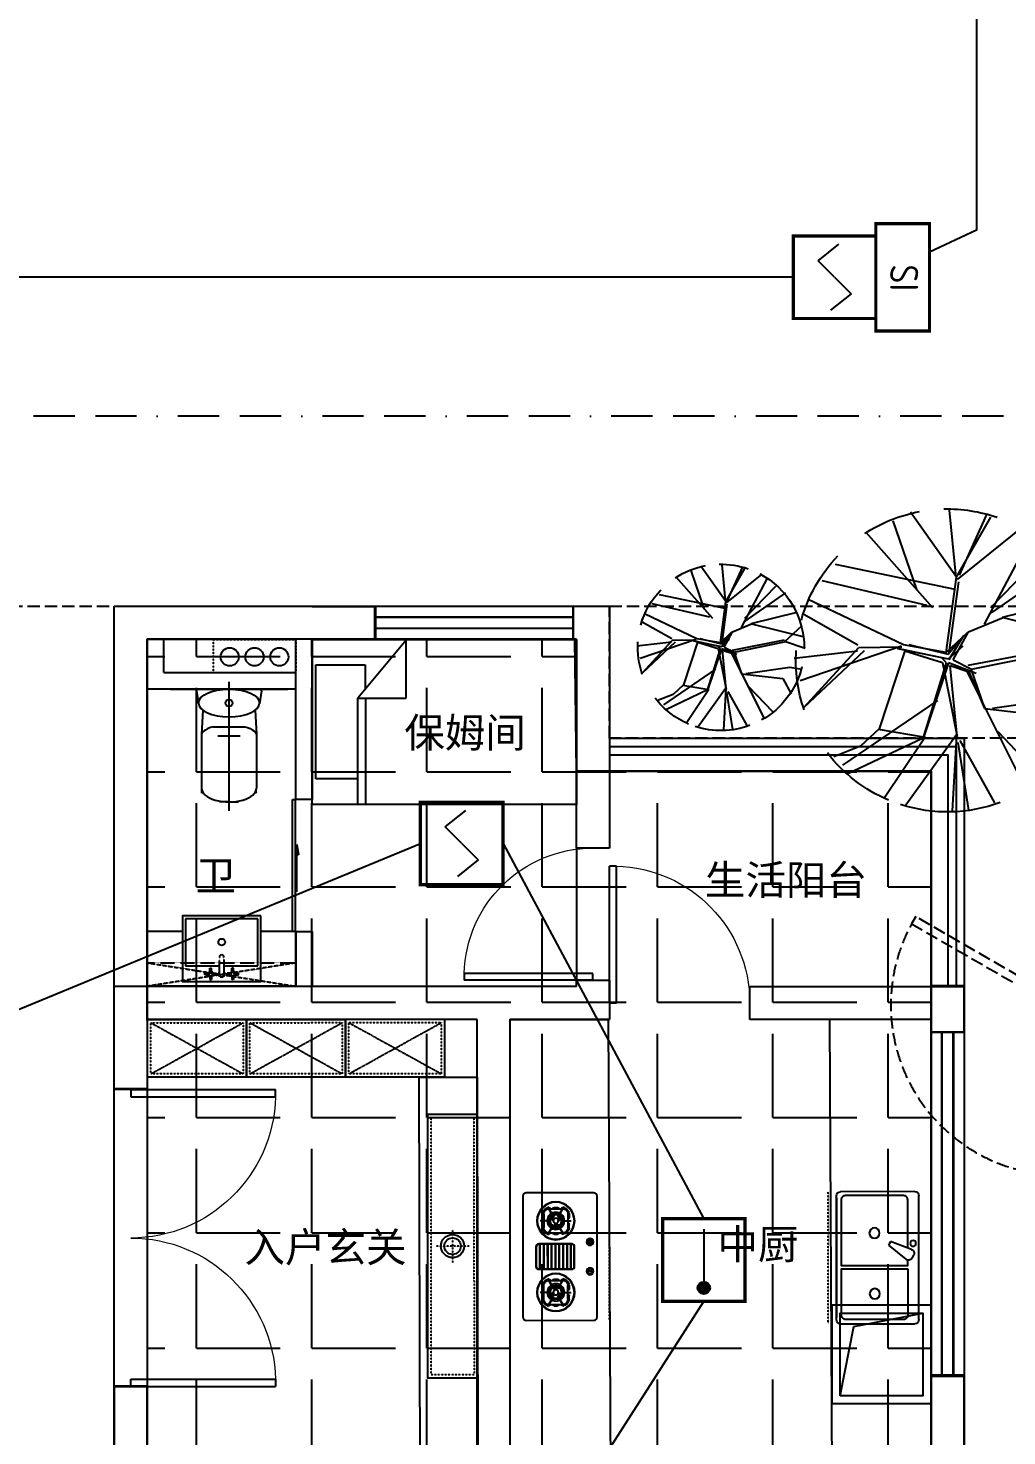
# Model space of a CAD drawing. Extents: x -284868 to 304789, y -137694 to 137894.
# Drawn here: x 195817 to 201746, y -20970 to -12440 of the extents above; entities that cross this region are included whole.
import ezdxf
from ezdxf.enums import TextEntityAlignment as Align

# ---------------------------------------------------------------- set-up
doc = ezdxf.new("R2010")
doc.units = 0
for name, pattern in [('AX-COMP-140B（200）$0$1#comfort_plan$0$DASH', [0.35, 0.25, -0.1]), ('AX-COMP-140B（200）$0$DASH', [0.35, 0.25, -0.1]), ('AX-CORE160-Fur$0$DASH', [0.35, 0.25, -0.1]), ('BORDER2', [0.875, 0.25, -0.125, 0.25, -0.125, 0, -0.125]), ('DASH', [0.35, 0.25, -0.1])]:
    doc.linetypes.add(name, pattern=pattern)
doc.layers.get('0').update_dxf_attribs({"linetype": 'CONTINUOUS'})
for name, color, linetype in [('0-墙', 4, 'CONTINUOUS'), ('0-底图', 251, 'CONTINUOUS'), ('0-窗', 11, 'CONTINUOUS'), ('0-非设计区域', 251, 'CONTINUOUS'), ('E-FIRE-CIRC', 120, 'CONTINUOUS'), ('EQUIP-消防', 3, 'CONTINUOUS'), ('EQUIP-隔离模块', 241, 'CONTINUOUS'), ('P-平面家具', 3, 'CONTINUOUS'), ('P-平面栏杆', 3, 'CONTINUOUS'), ('P-平面植物', 251, 'CONTINUOUS'), ('P-门扇', 6, 'CONTINUOUS'), ('WIRE-电话插孔', 120, 'BORDER2')]:
    doc.layers.add(name, color=color, linetype=linetype)
doc.styles.add('_TCH_DYN', font='')
doc.styles.add('AX-COMP-140B（200）$0$zz-0', font='')
doc.styles.get("Standard").update_dxf_attribs({"font": 'GBENOR', "bigfont": 'GBCBIG'})
doc.styles.get('_TCH_DYN').set_extended_font_data('SimSun')
doc.styles.get('AX-COMP-140B（200）$0$zz-0').set_extended_font_data('SimHei')

# ---------------------------------------------------------------- blocks, each defined once
blk = doc.blocks.new('*U154')
for p, q in [((-600, 280), (350, 280)), ((-600, 280), (-600, -70)), ((350, 280), (350, -70)), ((-200.4, 205.9), (-231.6, 205.9)), ((-231.6, 205.9), (-231.6, 195.9)), ((-200.4, 195.9), (-231.6, 195.9)), ((-200.4, 205.9), (-200.4, 237.1)), ((-200.4, 237.1), (-190.4, 237.1)), ((-200.4, 195.9), (-200.4, 164.6)), ((-190.4, 205.9), (-190.4, 237.1)), ((-190.4, 205.9), (-159.1, 205.9)), ((-190.4, 195.9), (-159.1, 195.9)), ((-190.4, 195.9), (-190.4, 164.6)), ((-159.1, 205.9), (-159.1, 195.9)), ((-59.6, 205.9), (-90.9, 205.9)), ((-90.9, 205.9), (-90.9, 195.9)), ((-59.6, 195.9), (-90.9, 195.9)), ((-59.6, 205.9), (-59.6, 237.1)), ((-49.6, 237.1), (-59.6, 237.1)), ((-59.6, 195.9), (-59.6, 164.6)), ((-49.6, 205.9), (-49.6, 237.1)), ((-49.6, 205.9), (-18.4, 205.9)), ((-49.6, 195.9), (-18.4, 195.9)), ((-49.6, 195.9), (-49.6, 164.6)), ((-18.4, 205.9), (-18.4, 195.9)), ((-139.6, 150), (-355, 150)), ((-355, 150), (-355, -150)), ((-200.4, 164.6), (-190.4, 164.6)), ((105, 150), (-110.4, 150)), ((-49.6, 164.6), (-59.6, 164.6)), ((105, -150), (105, 150)), ((-600, -70), (-375, -70)), ((125, -70), (350, -70)), ((-355, -150), (105, -150))]:
    blk.add_line(p, q)
at = {"linetype": 'AX-COMP-140B（200）$0$1#comfort_plan$0$DASH'}
for p, q in [((350, 130), (-599.9, 280)), ((-599.9, 130), (350, 280)), ((350, 130), (-599.9, 130))]:
    blk.add_line(p, q, dxfattribs=at)
at = {"linetype": 'AX-COMP-140B（200）$0$DASH'}
for p, q in [((-139.4, 95.9), (-139.4, 205.2)), ((-110.6, 205.2), (-110.6, 95.9))]:
    blk.add_line(p, q, dxfattribs=at)
blk.add_lwpolyline([(-375, -170), (125, -170), (125, 250), (-375, 250)], close=True)
blk.add_circle((-125, -2.4), 21.4)
for centre, start, end in [((-195.4, 200.9), 107.00272, 162.99728), ((-195.4, 200.9), 197.00272, 252.99728), ((-195.4, 200.9), 17.00272, 72.99728), ((-195.4, 200.9), 287.00272, 342.99728), ((-54.6, 200.9), 107.00272, 162.99728), ((-54.6, 200.9), 197.00272, 252.99728), ((-54.6, 200.9), 17.00272, 72.99728), ((-54.6, 200.9), 287.00272, 342.99728)]:
    blk.add_arc(centre, 17.1, start, end, dxfattribs=at)
for centre, radius, start, end in [((-125, 200.9), 20, 315.95732, 224.04268), ((-125, 205.2), 14.4, 0, 180), ((-125, 94.3), 14.5, 173.57398, 6.42602)]:
    blk.add_arc(centre, radius, start, end)
blk = doc.blocks.new('SERGSERGSERG')
for points in [[(0, -600), (0, 0), (600, 0), (600, -600)], [(50, -550), (50, -50), (550, -50), (550, -550)]]:
    blk.add_lwpolyline(points, close=True)
blk.add_lwpolyline([(50, -550), (132.9, -130), (550, -50)])
blk = doc.blocks.new('1110000110023AX-COMP-140B（200）$0$111110111022110811071652CDX卫生间立管047060')
at = {"linetype": 'AX-COMP-140B（200）$0$1#comfort_plan$0$DASH', "ltscale": 0.2}
for p, q in [((-250, 105), (250, 105)), ((-250, 105), (-250, -95)), ((250, 105), (250, -95)), ((-250, -95), (250, -95))]:
    blk.add_line(p, q, dxfattribs=at)
for centre in [(-150, 0), (0, 0), (150, 0)]:
    blk.add_circle(centre, 55)
blk = doc.blocks.new('*U316')
for p, q in [((600, 80), (600, 280)), ((700, -20), (700, 280)), ((600, 80), (-200, 80)), ((-200, -20), (700, -20))]:
    blk.add_line(p, q)
at = {"extrusion": (0, 0, -1), "zscale": -1}
blk.add_blockref('1110000110023AX-COMP-140B（200）$0$111110111022110811071652CDX卫生间立管047060', (-50, 175), dxfattribs=at)
blk = doc.blocks.new('*U160')
for p, q in [((-375, 280), (375, 280)), ((-175, -351.2), (-175, -384.6)), ((0, -440), (-59.9, -440)), ((0, -440), (59.9, -440))]:
    blk.add_line(p, q)
at = {"ltscale": 10}
for p, q in [((-197.6, 280), (197.6, 280)), ((0, 327), (0, -496.5)), ((-208, 268.7), (-194.2, 185.4)), ((208, 268.7), (194.2, 185.4)), ((-166, 144.9), (-175, -10.6)), ((166, 144.9), (175, -10.6)), ((-100.2, 39.7), (100.2, 39.7)), ((0, 25.9), (0, -63.5)), ((-175, -12), (-175, -351.2)), ((-71.7, -18.8), (71.7, -18.8)), ((-43.6, -18.8), (43.6, -18.8)), ((175, -12), (175, -351.2))]:
    blk.add_line(p, q, dxfattribs=at)
for points in [[(-175, -384.6, 10, 0, 0), (-175, -296.7, 10, 10, 0)], [(175, -384.6, 10, 0, 0), (175, -296.7, 10, 10, 0)]]:
    blk.add_lwpolyline(points, format="xyseb")
blk.add_circle((0, 191.2), 22.8, dxfattribs=at)
for centre, start, end in [((-197.6, 269.5), 90, 184.88863), ((197.6, 269.5), 355.11137, 90)]:
    blk.add_arc(centre, 10.4, start, end, dxfattribs=at)
at = {"ltscale": 10, "extrusion": (0, 0, -1)}
for centre, major_axis, ratio, start_param, end_param in [((0, 191.2), (194.6, 0), 0.456392, 3.141593, 6.283185), ((0.7, -11.9), (-174.9, 3.2), 0.369842, 2.169272, 3.218057)]:
    blk.add_ellipse(centre, major_axis=major_axis, ratio=ratio, start_param=start_param, end_param=end_param, dxfattribs=at)
at = {"ltscale": 10}
for centre, major_axis, ratio, start_param, end_param in [((0, 191.2), (194.6, 0), 0.456392, 3.141593, 6.283185), ((-0.7, -11.9), (174.9, 3.2), 0.369842, 2.169272, 3.218057), ((0, -351.2), (-175, 0), 0.507463, 0, 3.141593)]:
    blk.add_ellipse(centre, major_axis=major_axis, ratio=ratio, start_param=start_param, end_param=end_param, dxfattribs=at)
blk = doc.blocks.new('*U169')
at = {"linetype": 'AX-CORE160-Fur$0$DASH', "ltscale": 0.2}
for p, q in [((20, -330), (580, -20)), ((20, -20), (580, -330)), ((620, -330), (1180, -20)), ((620, -20), (1180, -330)), ((1220, -330), (1780, -20)), ((1220, -20), (1780, -330))]:
    blk.add_line(p, q, dxfattribs=at)
for points in [[(0, 0), (600, 0), (600, -350), (0, -350)], [(600, 0), (1200, 0), (1200, -350), (600, -350)], [(1200, 0), (1800, 0), (1800, -350), (1200, -350)]]:
    blk.add_lwpolyline(points, close=True)
for points in [[(20, -20), (580, -20), (580, -330), (20, -330)], [(620, -20), (1180, -20), (1180, -330), (620, -330)], [(1220, -20), (1780, -20), (1780, -330), (1220, -330)]]:
    blk.add_lwpolyline(points, close=True, dxfattribs=at)
blk = doc.blocks.new('*U170')
blk.add_lwpolyline([(0, 0), (1600, 0), (1600, -300), (0, -300)], close=True)
at = {"linetype": 'AX-CORE160-Fur$0$DASH', "ltscale": 0.2}
blk.add_lwpolyline([(20, -20), (1580, -20), (1580, -280), (20, -280)], close=True, dxfattribs=at)
at = {"linetype": 'AX-CORE160-Fur$0$DASH', "ltscale": 0.1}
for points in [[(800, -50), (800, -250)], [(700, -150), (900, -150)], [(700, -150), (900, -150)]]:
    blk.add_lwpolyline(points, dxfattribs=at)
for radius in [70, 50]:
    blk.add_circle((800, -150), radius)
blk = doc.blocks.new('AX-COMP-140B（200）$0$111110111022110811071652CDX双盆洗菜盆')
for p, q in [((-400, 75), (-400, 525)), ((-375, 550), (375, 550)), ((14.3, 518.1), (-3.1, 508)), ((400, 525), (400, 75)), ((75.9, 366.3), (-9.9, 470.6)), ((50.2, 505.2), (97.5, 378.8)), ((97.5, 378.8), (75.9, 366.3)), ((-375, 50), (375, 50)), ((362.6, 50), (-362.6, 50))]:
    blk.add_line(p, q)
at = {"linetype": 'AX-COMP-140B（200）$0$DASH', "ltscale": 0.3}
blk.add_line((-400, 0), (400, 0), dxfattribs=at)
blk.add_lwpolyline([(-67.6, 482.3), (-349.4, 482.3, 0.414214), (-374.4, 457.3), (-374.4, 106.2, 0.414214), (-349.4, 81.2), (-67.6, 81.2)], format="xyb", close=True)
blk.add_lwpolyline([(58.7, 482.3), (351.1, 482.3, -0.414214), (376.1, 457.3), (376.1, 104.4, -0.414214), (351.1, 79.4), (-47.2, 79.4), (-47.2, 482.3), (-15.3, 482.3)], format="xyb")
for centre, radius in [((86.7, 514.7), 17.5), ((-218.9, 282.7), 31.2), ((149.2, 280.9), 31.2)]:
    blk.add_circle(centre, radius)
for centre, start, end in [((-375, 525), 90, 180), ((26.8, 496.5), 20.53768, 120), ((375, 525), 0, 90), ((9.4, 486.4), 120, 219.46232), ((-375, 75), 180, 270), ((375, 75), 270, 0)]:
    blk.add_arc(centre, 25, start, end)
blk = doc.blocks.new('*U130')
blk.add_blockref('AX-COMP-140B（200）$0$111110111022110811071652CDX双盆洗菜盆', (0, -525))
blk = doc.blocks.new('AX-COMP-140B（200）$0$111110111022110811071652CDX双头炉灶')
for points in [[(-107.6, 120.2, 1), (-107.6, 117.2, 1)], [(-100.7, 131.7, 1), (-103.7, 131.7, 1)], [(102.2, 133.3, 1), (102.2, 130.2, 1)], [(109.2, 118.7, 1), (106.1, 118.7, 1)]]:
    blk.add_hatch(color=256).paths.add_polyline_path(points)
for p, q in [((-302.8, 375.2), (-238.7, 338.1)), ((-243.2, 340.8), (-298.2, 372.6)), ((-290, 367.3), (-290, 283.9)), ((-258.7, 405.9), (-258.7, 405.9)), ((-258.7, 405.9), (-239.4, 405.9)), ((-258.7, 398.6), (-175.3, 398.6)), ((-238.7, 348.6), (-226, 355.9)), ((-229.5, 335), (-238.7, 348.6)), ((-224.8, 339.2), (-232.4, 352.3)), ((-218.8, 341.2), (-226, 355.9)), ((-217, 355.9), (-217, 419.5)), ((-131.2, 375.2), (-195.3, 338.1)), ((-175.3, 405.9), (-194.6, 405.9)), ((-190.8, 340.8), (-135.7, 372.6)), ((-144, 367.3), (-144, 283.9)), ((-74.5, 423.9), (74.5, 423.9)), ((-74.5, 421.8), (74.5, 421.8)), ((-74.5, 400.5), (74.5, 400.5)), ((-74.5, 398.3), (74.5, 398.3)), ((-74.5, 377), (74.5, 377)), ((-74.5, 374.9), (74.5, 374.9)), ((-74.5, 353.6), (74.5, 353.6)), ((-74.5, 351.5), (74.5, 351.5)), ((131.2, 375.2), (195.3, 338.1)), ((190.8, 340.8), (135.7, 372.6)), ((144, 367.3), (144, 283.9)), ((175.3, 405.9), (194.6, 405.9)), ((258.7, 398.6), (175.3, 398.6)), ((217, 355.9), (217, 419.5)), ((218.8, 341.2), (226, 355.9)), ((224.8, 339.2), (232.4, 352.3)), ((238.7, 348.6), (226, 355.9)), ((229.5, 335), (238.7, 348.6)), ((302.8, 375.2), (238.7, 338.1)), ((258.7, 405.9), (239.4, 405.9)), ((243.2, 340.8), (298.2, 372.6)), ((258.7, 405.9), (258.7, 405.9)), ((290, 367.3), (290, 283.9)), ((-302.8, 276.1), (-238.7, 313.1)), ((-243.2, 310.5), (-298.2, 278.7)), ((-297.3, 335.5), (-297.3, 315.7)), ((-229.5, 316.3), (-238.7, 302.7)), ((-226, 295.4), (-238.7, 302.7)), ((-224.8, 312.1), (-232.4, 299)), ((-218.8, 310.1), (-226, 295.4)), ((-217, 295.4), (-217, 231.8)), ((-202.6, 331.8), (-186.2, 332.9)), ((-202.6, 319.4), (-186.2, 318.3)), ((-201.3, 325.6), (-186.2, 325.6)), ((-131.2, 276.1), (-195.3, 313.1)), ((-190.8, 310.5), (-135.7, 278.7)), ((-186.2, 332.9), (-186.2, 318.3)), ((-136.7, 335.5), (-136.7, 315.7)), ((-74.5, 330.2), (74.5, 330.2)), ((-74.5, 328), (74.5, 328)), ((-74.5, 306.7), (74.5, 306.7)), ((-74.5, 304.6), (74.5, 304.6)), ((-74.5, 283.3), (74.5, 283.3)), ((-74.5, 281.1), (74.5, 281.1)), ((-74.5, 259.8), (74.5, 259.8)), ((-74.5, 257.7), (74.5, 257.7)), ((131.2, 276.1), (195.3, 313.1)), ((190.8, 310.5), (135.7, 278.7)), ((136.7, 335.5), (136.7, 315.7)), ((186.2, 332.9), (186.2, 318.3)), ((202.6, 331.8), (186.2, 332.9)), ((201.3, 325.6), (186.2, 325.6)), ((202.6, 319.4), (186.2, 318.3)), ((217, 295.4), (217, 231.8)), ((218.8, 310.1), (226, 295.4)), ((224.8, 312.1), (232.4, 299)), ((226, 295.4), (238.7, 302.7)), ((229.5, 316.3), (238.7, 302.7)), ((302.8, 276.1), (238.7, 313.1)), ((243.2, 310.5), (298.2, 278.7)), ((297.3, 335.5), (297.3, 315.7)), ((-258.7, 252.7), (-175.3, 252.7)), ((-258.7, 245.4), (-239.4, 245.4)), ((-175.3, 245.4), (-194.6, 245.4)), ((-175.3, 245.4), (-175.3, 245.4)), ((-74.5, 236.4), (74.5, 236.4)), ((-74.5, 234.3), (74.5, 234.3)), ((258.7, 252.7), (175.3, 252.7)), ((175.3, 245.4), (175.3, 245.4)), ((175.3, 245.4), (194.6, 245.4)), ((258.7, 245.4), (239.4, 245.4))]:
    blk.add_line(p, q)
at = {"linetype": 'AX-COMP-140B（200）$0$DASH', "ltscale": 0.3}
blk.add_line((386.2, 0), (-386.2, 0), dxfattribs=at)
for points in [[(-365.4, 75, -0.414214), (-386.2, 95.9), (-386.2, 504.1, -0.414214), (-365.4, 525), (365.4, 525, -0.414214), (386.2, 504.1), (386.2, 95.9, -0.414214), (365.4, 75)], [(-76.6, 429.4, -0.414214), (-59.5, 446.4), (59.5, 446.4, -0.414214), (76.6, 429.4), (76.6, 228.8, -0.414214), (59.5, 211.7), (-59.5, 211.7, -0.414214), (-76.6, 228.8)], [(-74.5, 429.4, -0.414214), (-59.5, 444.3), (59.5, 444.3, -0.414214), (74.5, 429.4), (74.5, 228.8, -0.414214), (59.5, 213.9), (-59.5, 213.9, -0.414214), (-74.5, 228.8)], [(-91.3, 101.2), (-91.3, 136.1, -1), (-87, 136.1), (-87, 101.2, -1)], [(91.3, 101.2), (91.3, 136.1, 1), (87, 136.1), (87, 101.2, 1)]]:
    blk.add_lwpolyline(points, format="xyb", close=True)
at = {"const_width": 1.04}
for points in [[(-243.2, 340.8), (-298.2, 372.6)], [(-217, 355.9), (-217, 419.5)], [(-190.8, 340.8), (-135.7, 372.6)], [(190.8, 340.8), (135.7, 372.6)], [(217, 355.9), (217, 419.5)], [(243.2, 340.8), (298.2, 372.6)], [(-243.2, 310.5), (-298.2, 278.7)], [(-217, 295.4), (-217, 231.8)], [(-190.8, 310.5), (-135.7, 278.7)], [(190.8, 310.5), (135.7, 278.7)], [(217, 295.4), (217, 231.8)], [(243.2, 310.5), (298.2, 278.7)]]:
    blk.add_lwpolyline(points, dxfattribs=at)
for points in [[(-217, 341.3, -1), (-217, 310, -1), (-217, 341.3, -1)], [(217, 341.3, 1), (217, 310, 1), (217, 341.3, 1)]]:
    blk.add_lwpolyline(points, format="xyb", dxfattribs=at)
for centre, radius in [((-217, 325.6), 114.5), ((-217, 325.6), 112.3), ((217, 325.6), 114.5), ((217, 325.6), 112.3), ((-217, 325.6), 52.1), ((-217, 325.6), 41.7), ((-217, 325.6), 38.6), ((-217, 325.6), 35.4), ((-217, 325.6), 15.6), ((217, 325.6), 52.1), ((217, 325.6), 41.7), ((217, 325.6), 38.6), ((217, 325.6), 35.4), ((217, 325.6), 15.6), ((-89.1, 118.7), 20.6), ((-107.6, 118.7), 1.53), ((-102.2, 131.7), 1.53), ((89.1, 118.7), 20.6), ((102.2, 131.7), 1.53), ((107.6, 118.7), 1.53)]:
    blk.add_circle(centre, radius)
for centre, radius, start, end in [((-258.7, 367.3), 38.6, 90, 180), ((-284.9, 369.5), 12.6, 189.66757, 246.08239), ((-287.9, 335.8), 9.33, 102.56398, 181.68605), ((-258.7, 367.3), 31.3, 90, 180), ((-239.1, 396.6), 9.33, 12.56398, 91.68605), ((-224.3, 338.2), 17.8, 95.73063, 144.26937), ((-194.8, 396.6), 9.33, 88.31395, 167.43602), ((-175.3, 367.3), 38.6, 0, 90), ((-175.3, 367.3), 31.3, 0, 90), ((-149.1, 369.5), 12.6, 293.91761, 350.33243), ((-146, 335.8), 9.33, 358.31395, 77.43602), ((175.3, 367.3), 38.6, 90, 180), ((149.1, 369.5), 12.6, 189.66757, 246.08239), ((146, 335.8), 9.33, 102.56398, 181.68605), ((175.3, 367.3), 31.3, 90, 180), ((194.8, 396.6), 9.33, 12.56398, 91.68605), ((224.3, 338.2), 17.8, 35.73063, 84.26937), ((239.1, 396.6), 9.33, 88.31395, 167.43602), ((258.7, 367.3), 38.6, 0, 90), ((258.7, 367.3), 31.3, 0, 90), ((284.9, 369.5), 12.6, 293.91761, 350.33243), ((287.9, 335.8), 9.33, 358.31395, 77.43602), ((-287.9, 315.5), 9.33, 178.31395, 257.43602), ((-284.9, 281.8), 12.6, 113.91761, 170.33243), ((-258.7, 283.9), 38.6, 180, 270), ((-258.7, 283.9), 31.3, 180, 270), ((-224.3, 313), 17.8, 215.73063, 264.26937), ((-202.4, 325.6), 17.8, 335.73063, 24.26937), ((-175.3, 283.9), 31.3, 270, 0), ((-175.3, 283.9), 38.6, 270, 0), ((-146, 315.5), 9.33, 282.56398, 1.68605), ((-149.1, 281.8), 12.6, 9.66757, 66.08239), ((146, 315.5), 9.33, 178.31395, 257.43602), ((149.1, 281.8), 12.6, 113.91761, 170.33243), ((175.3, 283.9), 38.6, 180, 270), ((175.3, 283.9), 31.3, 180, 270), ((202.4, 325.6), 17.8, 155.73063, 204.26937), ((224.3, 313), 17.8, 275.73063, 324.26937), ((258.7, 283.9), 31.3, 270, 0), ((258.7, 283.9), 38.6, 270, 0), ((287.9, 315.5), 9.33, 282.56398, 1.68605), ((284.9, 281.8), 12.6, 9.66757, 66.08239), ((-239.1, 254.7), 9.33, 268.31395, 347.43602), ((-194.8, 254.7), 9.33, 192.56398, 271.68605), ((194.8, 254.7), 9.33, 268.31395, 347.43602), ((239.1, 254.7), 9.33, 192.56398, 271.68605), ((-89.1, 118.7), 16.3, 97.49421, 262.50579), ((-89.1, 118.7), 16.3, 277.49421, 82.50579), ((89.1, 118.7), 16.3, 97.49421, 262.50579), ((89.1, 118.7), 16.3, 277.49421, 82.50579)]:
    blk.add_arc(centre, radius, start, end)
at = {"style": 'AX-COMP-140B（200）$0$zz-0', "flags": 9}
for tag in ['YSIZE', 'XSIZE']:
    blk.add_attdef(tag, (0, 525), '', height=0.533, dxfattribs=at)
blk = doc.blocks.new('*U128')
blk.add_blockref('AX-COMP-140B（200）$0$111110111022110811071652CDX双头炉灶', (0, -525))
blk = doc.blocks.new('$plan$00002359')
for p, q in [((156.9, -345.6), (156.9, -26.5)), ((157, -26.7), (846.1, -26.7)), ((846.1, -26.7), (846.1, -400)), ((0, -345.6), (645.1, -345.6)), ((645.1, -403.2), (0, -403.2)), ((995.9, -710.4), (645.1, -345.6)), ((645.1, -345.6), (645.1, -710.4)), ((846.1, -400), (697.4, -400)), ((645.1, -710.4), (995.9, -710.4))]:
    blk.add_line(p, q)
blk.add_lwpolyline([(1000, -2000), (0, -2000), (0, 0), (1000, 0)], close=True)
blk = doc.blocks.new('$WINLIB2D$00000001')
for points in [[(-0.5, 0.5), (-0.5, -0.5)], [(-0.5, 0.5), (0.5, 0.5)], [(0.5, -0.5), (0.5, 0.5)], [(0.5, 0.1667), (-0.5, 0.1667)], [(0.5, -0.1667), (-0.5, -0.1667)], [(-0.5, -0.5), (0.5, -0.5)]]:
    blk.add_lwpolyline(points)
blk = doc.blocks.new('$DorLib2D$00000129')
at = {"linetype": 'Continuous'}
for p, q in [((-0.5, 0.545), (-0.5, 0.687)), ((-0.5, 0.687), (0.5, 0.687)), ((0.5, 0.687), (0.5, 0.545)), ((0.5, 0.545), (-0.5, 0.545)), ((-0.5, 0.5), (-0.5, 0.545)), ((0.5, 0.5), (0.5, 0.545)), ((-0.2, 0.437), (0.158, 0.437)), ((0.08, 0.341), (0.08, 0.437)), ((0.158, 0.437), (0.08, 0.341))]:
    blk.add_line(p, q, dxfattribs=at)
blk = doc.blocks.new('$DorLib2D$00000001')
for p, q in [((0.45, 0.975), (0.5, 0.975)), ((0.45, 0), (0.45, 0.975)), ((0.5, 0), (0.5, 0.975)), ((0.5, 0), (0.45, 0))]:
    blk.add_line(p, q)
at = {"lineweight": 13}
blk.add_arc((0.475, 0), 0.975, 91.4693, 180, dxfattribs=at)
blk = doc.blocks.new('$DorLib2D$00000002')
for p, q in [((-0.5, 0), (-0.5, 0.4875)), ((-0.475, 0.4875), (-0.5, 0.4875)), ((-0.475, 0), (-0.475, 0.4875)), ((0.475, 0), (0.475, 0.4875)), ((0.475, 0.4875), (0.5, 0.4875)), ((0.5, 0), (0.5, 0.4875)), ((-0.5, 0), (-0.475, 0)), ((0.5, 0), (0.475, 0))]:
    blk.add_line(p, q)
at = {"lineweight": 13}
for centre, start, end in [((-0.4875, 0), 0, 88.5307), ((0.4875, 0), 91.4693, 180)]:
    blk.add_arc(centre, 0.4875, start, end, dxfattribs=at)
blk = doc.blocks.new('vrthr')
for p, q in [((213247.5, 282359.7), (212047.6, 282357.7)), ((212047.6, 279852.9), (212047.6, 282357.7)), ((213247.5, 282359.7), (213630.8, 282360.4)), ((213630.8, 282360.4), (213631.2, 282160.4)), ((214830.8, 282362.7), (215047.7, 282363.2)), ((214831.2, 282162.8), (214830.8, 282362.7)), ((215047.7, 282363.2), (215047.7, 280895.8)), ((213147.7, 282159.5), (212247.6, 282158.1)), ((212247.6, 279852.9), (212247.6, 282158.1)), ((213147.7, 281190.9), (213147.7, 282159.5)), ((213631.2, 282160.4), (213247.7, 282159.7)), ((213247.7, 282159.7), (213247.7, 281190.9)), ((214847.7, 282162.8), (214831.2, 282162.8)), ((214847.7, 280895.8), (214847.7, 282162.8)), ((213247.7, 281190.9), (213147.7, 281190.9)), ((215047.7, 280895.8), (214847.7, 280895.8)), ((213147.7, 280058.4), (213147.7, 280390.9)), ((213147.7, 280390.9), (213247.7, 280390.9)), ((213247.7, 280390.9), (213247.7, 280058.4)), ((214347.6, 280058.3), (212047.9, 280058.3)), ((212047.9, 279852.9), (212047.9, 280058.3)), ((213247.7, 280058.4), (213147.7, 280058.4)), ((214847.7, 280058.3), (214347.6, 280058.3)), ((214847.7, 280058.3), (214847.7, 280095.8)), ((214847.7, 280095.8), (215047.7, 280095.8)), ((215047.7, 280095.8), (215047.7, 280058.3)), ((215047.7, 280058.3), (215047.7, 279858.3)), ((215897.7, 279858.3), (215897.7, 280058.3)), ((215897.7, 280058.3), (217197.8, 280058.3)), ((214247.6, 279858.3), (212247.9, 279858.3)), ((212247.9, 279852.9), (212247.9, 279858.3)), ((214247.6, 277106.1), (214247.6, 279858.3)), ((214447.6, 276906.1), (214447.6, 279858.3)), ((214947.7, 279858.3), (214447.6, 279858.3)), ((215047.7, 279858.3), (214947.7, 279858.3)), ((216997.8, 279858.3), (215897.7, 279858.3)), ((212047.9, 279433.4), (212047.9, 279852.9)), ((212247.9, 279852.9), (212247.9, 279433.4)), ((212247.9, 279433.4), (212047.9, 279433.4)), ((212047.9, 277633.4, 0), (212047.9, 279433.4, 0)), ((212047.9, 277107.7), (212047.9, 277633.4)), ((212047.9, 277633.4), (212247.9, 277633.4)), ((212247.9, 277633.4), (212247.9, 277107.7))]:
    blk.add_line(p, q)
at = {"linetype": 'Continuous'}
for p, q in [((214847.7, 280895.8, 0), (214847.7, 280095.8, 0)), ((217197.8, 280058.3), (217197.8, 279778.6)), ((216997.8, 279778.6), (216997.8, 279858.3)), ((217197.8, 279778.6), (216997.8, 279778.6)), ((216997.8, 277007.6), (216997.8, 277695.8)), ((216997.8, 277695.8), (217197.8, 277695.8)), ((217197.8, 277695.8), (217197.8, 277107.6))]:
    blk.add_line(p, q, dxfattribs=at)
at = {"elevation": -0.1}
for points in [[(215047.7, 281563.1), (217197.7, 281561.6), (217197.8, 280058.3)], [(215047.7, 281513.1), (217147.7, 281511.6), (217147.8, 280058.3)], [(215047.7, 281463.1), (217097.7, 281461.6), (217097.8, 280058.3)], [(215047.7, 281363.1), (216997.7, 281361.6), (216997.8, 280058.3)], [(215041.3, 279858.3), (215053.8, 277106.2), (214447.6, 277106.2), (214447.6, 279858.3), (215047.7, 279858.3)], [(216996.6, 279858.3), (216996.6, 277106.2), (216396.6, 277106.2), (216384.1, 279858.3)]]:
    blk.add_lwpolyline(points, dxfattribs=at)
blk.add_lwpolyline([(213896.1, 279508.6), (214246.1, 279508.6), (214251.5, 277106.2), (213901.5, 277106.2)], close=True, dxfattribs=at)
for name, p, xscale, yscale, zscale, rotation in [('$WINLIB2D$00000001', (214231, 282261.6), 1200.000000000006, 200.0000000000007, 1200.000000000006, 180.1104236454829), ('$DorLib2D$00000129', (213197.7, 280790.9), 800.0000000000043, 100.0000000000005, 800.0000000000043, 90), ('$WINLIB2D$00000001', (217097.8, 278737.2), 2082.780918128163, 200.0000000000011, -2082.780918128163, 269.999717472706), ('$DorLib2D$00000002', (212147.9, 278533.4), -1800, 1800, 1800, 270.0000880478415)]:
    blk.add_blockref(name, p, dxfattribs=dict(xscale=xscale, yscale=yscale, zscale=zscale, rotation=rotation))
at = {"xscale": -1}
blk.add_blockref('*U316', (212947.8, 281879.6, 0), dxfattribs=at)
at = {"yscale": 0.8000354313272308, "rotation": 90}
blk.add_blockref('$plan$00002359', (213247.7, 281159.7, -0.1), dxfattribs=at)
at = {"extrusion": (-6.03939e-06, -1.06319e-19, 1), "xscale": 0.9500000000000007, "yscale": 0.9500000000000007, "zscale": 0.9500000000000007, "rotation": 359.9943994605343}
blk.add_blockref('*U160', (212743.2, 281593.5, -1.3), dxfattribs=at)
at = {"linetype": 'Continuous', "xscale": -800.0000000000043, "yscale": 800.0000000000043, "zscale": 800, "rotation": 90}
blk.add_blockref('$DorLib2D$00000001', (214947.7, 280495.8), dxfattribs=at)
at = {"linetype": 'Continuous', "xscale": -850, "yscale": 850, "zscale": 850}
blk.add_blockref('$DorLib2D$00000001', (215472.7, 279958.3), dxfattribs=at)
at = {"extrusion": (6.03939e-06, 1.06776e-19, 1), "xscale": 0.9500000000000001, "yscale": 0.9500000000000001, "zscale": 0.9500000000000001, "rotation": 179.9943994605339}
blk.add_blockref('*U154', (212580.3, 280324.5, 1.3), dxfattribs=at)
at = {"extrusion": (-6.03939e-06, -5.87203e-20, 1), "rotation": 0.02052867424478329}
blk.add_blockref('*U169', (212249.5, 279857.9, -1.3), dxfattribs=at)
at = {"extrusion": (-9.31736e-20, 6.03939e-06, 1), "rotation": 270.0205286742448}
blk.add_blockref('*U170', (214247.2, 279284.4, 1.6), dxfattribs=at)
at = {"extrusion": (2.11758e-20, 6.03939e-06, -1), "zscale": -1, "rotation": 269.9809295868919}
blk.add_blockref('*U128', (-214523.8, 278420.7, 1.8), dxfattribs=at)
at = {"extrusion": (4.06576e-20, -6.03939e-06, -1), "zscale": -1, "rotation": 89.98092958689192}
blk.add_blockref('*U130', (-216897.8, 278414.3, -1.6), dxfattribs=at)
blk.add_blockref('SERGSERGSERG', (216396.6, 278127.8, -0.1))
at = {"style": '_TCH_DYN'}
for s, p in [('保姆间', (213805.2, 281505.1, -0.1)), ('卫', (212540.9, 280639.3, 0)), ('生活阳台', (215626.6, 280613.4, -0.1)), ('入户玄关', (212836.7, 278387.7, -0.1)), ('中厨', (215702.3, 278405.8, -0.1))]:
    blk.add_text(s, height=180, dxfattribs=at).set_placement(p)
blk = doc.blocks.new('yld.studio@foxmail.com-2-220')
at = {"color": 251, "ltscale": 100}
for p, q in [((8501.1, -109873.4), (8409.6, -109669)), ((8511.1, -109879.5), (8664.3, -109664.1)), ((8513.9, -109870.1), (8534.1, -109657.1)), ((8507.4, -109887.1), (8290.8, -109712.8)), ((8510.1, -109877.5), (8397.2, -109679.9)), ((8643.6, -109920.9), (8721.4, -109692)), ((8417.6, -110035.7), (8256.9, -109733.9)), ((8589.8, -109981.6), (8812.1, -109731.5)), ((8397.2, -109980.4), (8208.1, -109785.5)), ((8394.9, -109998.4), (8148.5, -109827.1)), ((8515.1, -109920.7), (8913.5, -109837.6)), ((8535.1, -110130.3), (8503.4, -109895.4)), ((8545.1, -110130), (8511.1, -109879.5)), ((8608.5, -109974.4), (8957.6, -109892.2)), ((8358.7, -110012.5), (8079.5, -109944.3)), ((8687.6, -110105.4), (9004.3, -109954.2)), ((8356.4, -110013.7), (8038, -110093.8)), ((8157, -110123.6), (8048.7, -110023.6)), ((8471.5, -110062), (8356.4, -110013.7)), ((8839.3, -110105.6), (9019, -110003.9)), ((8521.9, -110154.8), (8471.5, -110062)), ((8545.1, -110130), (8474.7, -110063.6)), ((8488.6, -110076.5), (8536.7, -110154.5)), ((8539, -110135.6), (8488.6, -110076.5)), ((8155.7, -110118.3), (8032.3, -110161.7)), ((8472.3, -110172.8), (8155.6, -110112.1)), ((8461.2, -110185.6), (8157, -110123.6)), ((8538, -110151.7), (8489.4, -110108)), ((8707.1, -110117.1), (8538, -110151.7)), ((8669.6, -110104.1), (8539, -110135.6)), ((8545.1, -110130), (8687.6, -110105.4)), ((8682.6, -110125.1), (8557.8, -110163.7)), ((8559.5, -110148.7), (8707.1, -110117.1)), ((8682.6, -110125.1), (8768.3, -110384.4)), ((8692.8, -110112.7), (8836.9, -110114.6)), ((8694.6, -110108.9), (9030.8, -110225)), ((8818.2, -110125.1), (9019, -110313.5)), ((9019, -110313.5), (8836.9, -110114.6)), ((8840.8, -110125.9), (9051.6, -110150.2)), ((8463.3, -110184.6), (8417.7, -110316.4)), ((8445.9, -110200), (8538.1, -110165.1)), ((8521.9, -110154.8), (8463.3, -110184.6)), ((8532.4, -110173.4), (8470.5, -110194.6)), ((8557.8, -110163.7), (8509.5, -110410)), ((8509.5, -110410), (8532.4, -110173.4)), ((8538.1, -110165.1), (8622.5, -110416.5)), ((8544.7, -110164.9), (8559.5, -110148.7)), ((8622.5, -110416.5), (8544.7, -110164.9)), ((8477.1, -110193.3), (8277.6, -110592.7)), ((8470.5, -110194.6), (8417.7, -110316.4)), ((8125, -110277.7), (8052.4, -110289.4)), ((8391, -110315.4), (8125, -110277.7)), ((8417.7, -110316.4), (8166.6, -110346.4)), ((8574.8, -110289.9), (8890.1, -110505.1)), ((8166.6, -110346.4), (8117, -110438.8)), ((8373.7, -110393.6), (8229.8, -110545.8)), ((8511.4, -110403.8), (8679.8, -110638.2)), ((8511.4, -110406.1), (8525.2, -110657)), ((8771.5, -110385.9), (8615.9, -110411.9)), ((8615.9, -110411.9), (8752.8, -110617.3)), ((8622.3, -110415), (8875.2, -110535.6)), ((8768.3, -110384.4), (8830.5, -110442)), ((8500, -110423.7), (8384.7, -110630.9)), ((8507.1, -110429.3), (8471.5, -110654.4)), ((8830.5, -110442), (8919.5, -110477.1))]:
    blk.add_line(p, q, dxfattribs=at)
for start, end in [(88.6766, 109.1318), (56.9006, 79.3688), (117.8667, 180.7636), (15.425, 43.7388), (340.9435, 3.7139), (193.5797, 240.7292), (292.8624, 322.3567), (249.5801, 287.9773)]:
    blk.add_arc((8541.4, -110156.9), 504, start, end, dxfattribs=at)
blk = doc.blocks.new('$equip$00002649')
for p, q in [((-0.5, 0.5), (-0.5, -0.5)), ((0.5, 0.5), (-0.5, 0.5)), ((-0.2, 0.2), (0.05, 0.4)), ((0.5, -0.5), (0.5, 0.5)), ((0, 0), (-0.2, 0.2)), ((0, 0), (0.2, -0.2)), ((0.2, -0.2), (-0.05, -0.4)), ((-0.5, -0.5), (0.5, -0.5))]:
    blk.add_line(p, q)
at = {"const_width": 0.04}
blk.add_lwpolyline([(-0.5, 0.5), (0.5, 0.5), (0.5, -0.5), (-0.5, -0.5), (-0.5, 0.5), (0.5, 0.5)], dxfattribs=at)
for p in [(0, 0.5), (-0.5, 0), (0.5, 0), (0, -0.5)]:
    blk.add_point(p)
at = {"color": 7, "flags": 1}
for tag, height, p in [('A', 0.00002, (0, 0)), ('B', 0.4, (0.762, -0.208))]:
    blk.add_attdef(tag, text='', height=height, dxfattribs=at).set_placement(p, align=Align.MIDDLE_CENTER)
blk = doc.blocks.new('$equip$00002648')
for p, q in [((-0.5, 0.5), (-0.5, -0.5)), ((0.5, 0.5), (-0.5, 0.5)), ((0, 0.375), (0, -0.412)), ((0.5, -0.5), (0.5, 0.5)), ((-0.5, -0.5), (0.5, -0.5))]:
    blk.add_line(p, q)
at = {"const_width": 0.04}
blk.add_lwpolyline([(-0.5, 0.5), (0.5, 0.5), (0.5, -0.5), (-0.5, -0.5), (-0.5, 0.5), (0.5, 0.5)], dxfattribs=at)
blk.add_circle((0, -0.338), 0.075)
for p in [(0, 0.5), (-0.5, 0), (0.5, 0), (0, -0.5)]:
    blk.add_point(p)
for points in [[(-0.065, -0.3), (0.065, -0.3), (-0.075, -0.338), (0.075, -0.338)], [(-0.065, -0.375), (0.065, -0.375), (-0.075, -0.338), (0.075, -0.338)], [(-0.038, -0.273), (0.037, -0.273), (-0.065, -0.3), (0.065, -0.3)], [(0, -0.263), (0, -0.263), (-0.038, -0.273), (0.037, -0.273)], [(-0.038, -0.402), (0.037, -0.402), (-0.065, -0.375), (0.065, -0.375)], [(0, -0.412), (0, -0.412), (-0.038, -0.402), (0.037, -0.402)]]:
    blk.add_solid(points)
at = {"color": 7, "flags": 1}
for tag, height, p in [('A', 0.00002, (0, 0)), ('B', 0.4, (0.762, -0.208))]:
    blk.add_attdef(tag, text='', height=height, dxfattribs=at).set_placement(p, align=Align.MIDDLE_CENTER)
blk = doc.blocks.new('$equip$00002776')
for p, q in [((0.65, 0.65), (-0.65, 0.65)), ((-0.65, 0.65), (-0.65, 0)), ((0.65, 0), (0.65, 0.65)), ((-0.65, 0), (0.65, 0))]:
    blk.add_line(p, q)
at = {"const_width": 0.04}
blk.add_lwpolyline([(-0.65, 0.65), (-0.65, 0), (0.65, 0), (0.65, 0.65), (-0.65, 0.65), (-0.65, 0)], dxfattribs=at)
for p in [(0, 0.65), (-0.65, 0.325), (0.65, 0.325), (0, 0)]:
    blk.add_point(p)
at = {"color": 7}
blk.add_attdef('$TEXT$', text='', height=0.4, dxfattribs=at).set_placement((0.006, 0.343), align=Align.MIDDLE_CENTER)
at = {"color": 7, "flags": 1}
for tag, p in [('B', (0.905, 0.246)), ('A', (0, 0))]:
    blk.add_attdef(tag, text='', height=0.4, dxfattribs=at).set_placement(p, align=Align.MIDDLE_CENTER)

msp = doc.modelspace()

# ---------------------------------------------------------------- hatches: boundary and pattern name
at = {"layer": '0-非设计区域', "ltscale": 3}
h = msp.add_hatch(dxfattribs=at)
h.set_pattern_fill('ANGLE', color=256, scale=100)
h.set_pattern_definition([(0, (-222963.06, 452446.1), (0, 698.5), [508, -190.5]), (90, (-222963.06, 452446.1), (-698.5, 4e-14), [508, -190.5])])
h.paths.add_polyline_path([(193837.8, -21397.7), (193837.8, -25047.7), (191787.8, -25047.7), (191787.8, -28492.7), (192287.8, -28492.7), (192287.8, -29242.7), (196687.8, -29242.7), (196687.8, -31547.7), (205187.8, -31547.7), (205187.8, -29547.7), (208887.8, -29547.7), (208887.8, -21392.7), (201287.8, -21392.7), (201287.8, -16942.7), (199137.8, -16942.7), (199127.8, -16142.7), (196537.8, -16142.7), (196537.8, -21397.7)])

# ---------------------------------------------------------------- linework, layer by layer
at = {"layer": '0-墙', "ltscale": 3}
for points in [[(196337.8, -15942.7), (197917.8, -15942.7), (197917.8, -16142.7), (196537.8, -16142.7), (196537.8, -18867.7), (196337.8, -18867.7), (196337.8, -15942.7)], [(199137.8, -16142.7), (199117.8, -16142.7), (199117.8, -15942.7), (199337.8, -15942.7), (199337.8, -16942.7), (199137.8, -16942.7), (199137.8, -16142.7)], [(201487.8, -21192.7), (201487.8, -20602.7), (201287.8, -20602.7), (201287.8, -21392.7), (202287.8, -21392.7), (202287.8, -21192.7), (201487.8, -21192.7)], [(191587.8, -28492.7), (191787.8, -28492.7), (191787.8, -25047.7), (193837.8, -25047.7), (193837.8, -23897.7), (196237.8, -23897.7), (196237.8, -21397.7), (196537.8, -21397.7), (196537.8, -20667.7), (196337.8, -20667.7), (196337.8, -21197.7), (195487.8, -21197.7), (195487.8, -21397.7), (196037.8, -21397.7), (196037.8, -23697.7), (193837.8, -23697.7), (193837.8, -23647.7), (193637.8, -23647.7), (193637.8, -24847.7), (191587.8, -24847.7), (191587.8, -28492.7)]]:
    msp.add_lwpolyline(points, dxfattribs=at)
msp.add_lwpolyline([(201287.8, -18522.7), (201487.8, -18522.7), (201487.8, -18242.7), (201287.8, -18242.7)], close=True, dxfattribs=at)
at = {"layer": '0-窗'}
for points in [[(199117.8, -16142.7), (197917.8, -16142.7), (197917.8, -15942.7), (199117.8, -15942.7)], [(199117.8, -16077.7), (197917.8, -16077.7), (197917.8, -16007.7), (199117.8, -16007.7)], [(201487.8, -18522), (201487.8, -20602.7), (201287.8, -20602.7), (201287.8, -18522)], [(201422.8, -18522), (201422.8, -20602.7), (201352.8, -20602.7), (201352.8, -18522)]]:
    msp.add_lwpolyline(points, close=True, dxfattribs=at)
at = {"layer": '0-非设计区域', "ltscale": 3}
msp.add_lwpolyline([(193837.8, -21397.7), (193837.8, -25047.7), (191787.8, -25047.7), (191787.8, -28492.7), (192287.8, -28492.7), (192287.8, -29242.7), (196687.8, -29242.7), (196687.8, -31547.7), (205187.8, -31547.7), (205187.8, -29547.7), (208887.8, -29547.7), (208887.8, -21392.7), (201287.8, -21392.7), (201287.8, -16942.7), (199137.8, -16942.7), (199127.8, -16142.7), (196537.8, -16142.7), (196537.8, -21397.7)], close=True, dxfattribs=at)
at = {"layer": 'E-FIRE-CIRC'}
for points in [[(201561.7, -6048.1), (201561.7, -13663.4), (201277.1, -13796.9)], [(200452.1, -13949.4), (194171.8, -13949.4)], [(194171.8, -19040.3), (198193.4, -17379.9)], [(199910.1, -20154), (198243, -22759.1)]]:
    msp.add_lwpolyline(points, dxfattribs=at)
at = {"layer": 'E-FIRE-CIRC', "elevation": 0.1}
msp.add_lwpolyline([(198693.4, -17379.9), (199910.1, -19654)], dxfattribs=at)
at = {"layer": 'P-平面家具', "linetype": 'DASH', "ltscale": 300}
msp.add_lwpolyline([(193607.8, -21167.7), (193607.8, -15942.7), (196337.8, -15942.7)], dxfattribs=at)
msp.add_lwpolyline([(199337.8, -15942.7), (202137.8, -15942.7), (202137.8, -16742.7), (199337.8, -16742.7)], close=True, dxfattribs=at)
at = {"layer": 'P-平面栏杆', "ltscale": 3}
for points in [[(199337.8, -16742.7), (201487.8, -16742.7), (201487.8, -18242.7)], [(199337.8, -16792.7), (201437.8, -16792.7), (201437.8, -18242.7)], [(199337.8, -16842.7), (201387.8, -16842.7), (201387.8, -18242.7)], [(199337.8, -16942.7), (201287.8, -16942.7), (201287.8, -18242.7)]]:
    msp.add_lwpolyline(points, dxfattribs=at)
at = {"layer": 'P-门扇', "color": 251, "linetype": 'DASH', "ltscale": 300}
msp.add_lwpolyline([(202072.8, -18389), (202097.8, -18345.7), (201193.6, -17823.7), (201168.6, -17867)], close=True, dxfattribs=at)
msp.add_arc((202072.8, -18360.1), 1029.9, 148.60901, 271.39099, dxfattribs=at)
at = {"layer": 'WIRE-电话插孔', "ltscale": 1000}
msp.add_lwpolyline([(213976, -14791.9), (192780.2, -14791.9), (192657.8, -14458.1)], dxfattribs=at)

# ---------------------------------------------------------------- block references
at = {"layer": '0-底图'}
msp.add_blockref('vrthr', (-15709.9, -298304.3, 0.1), dxfattribs=at)
at = {"layer": 'EQUIP-消防', "xscale": 500, "yscale": 500, "zscale": 500}
for name, p in [('$equip$00002649', (200702.1, -13949.4)), ('$equip$00002649', (198443.4, -17379.9, 0.1)), ('$equip$00002648', (199910.1, -19904))]:
    msp.add_blockref(name, p, dxfattribs=at)
at = {"layer": 'EQUIP-隔离模块'}
ref = msp.add_blockref('$equip$00002776', (200952.1, -13949.4), dxfattribs=dict(at, xscale=499.9999999999998, yscale=499.9999999999998, zscale=499.9999999999998, rotation=270))
ref.add_attrib('$TEXT$', 'SI', dxfattribs={"layer": '0', "color": 7, "height": 170, "rotation": 270}).set_placement((201123.6, -13952.5), align=Align.MIDDLE_CENTER)
at = {"layer": 'P-平面植物', "xscale": -1.82144713234278, "yscale": 1.82144713234278, "zscale": 1.82144713234278}
msp.add_blockref('yld.studio@foxmail.com-2-220', (216943.4, 184373.6), dxfattribs=at)
at = {"layer": 'P-平面植物', "xscale": -1}
msp.add_blockref('yld.studio@foxmail.com-2-220', (208555.2, 93964.8), dxfattribs=at)

doc.saveas('drawing.dxf')
